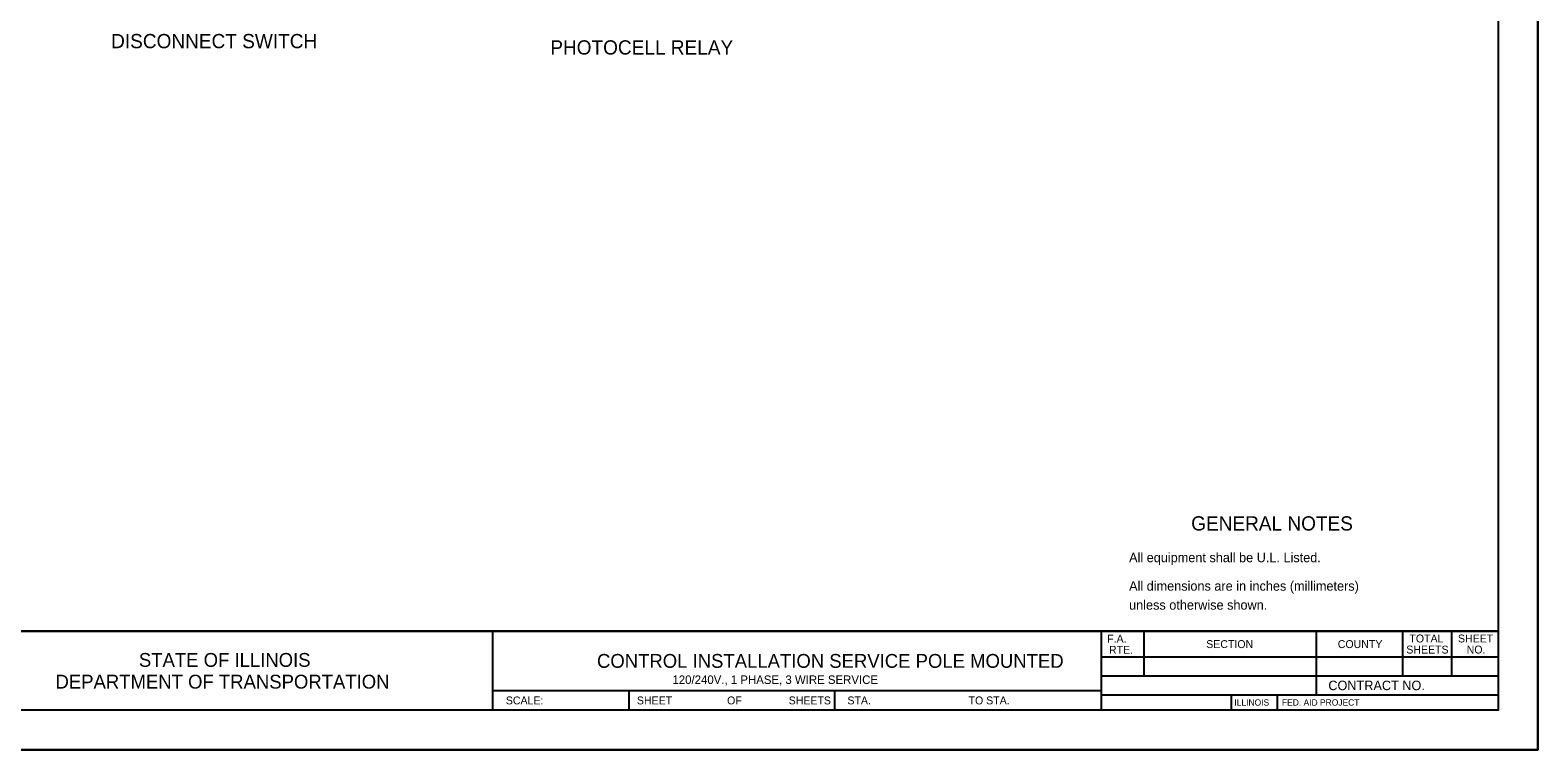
# Model space of a CAD drawing. Extents: x 2399983 to 2400663, y 420983 to 421423.
# Drawn here: x 2400281.8 to 2400663.3, y 420983.2 to 421165.3 of the extents above; entities that cross this region are included whole.
import ezdxf

# ---------------------------------------------------------------- set-up
doc = ezdxf.new("R2010")
doc.units = 0
for name, color, linetype in [('Level 48', 7, 'Continuous'), ('Sheets_50 Reference Boundary', 7, 'Continuous'), ('Sheets_General Details', 7, 'Continuous'), ('Sheets_Printer Plotting Border', 7, 'Continuous')]:
    doc.layers.add(name, color=color, linetype=linetype)

msp = doc.modelspace()

# ---------------------------------------------------------------- linework, layer by layer
at = {"layer": 'Level 48'}
msp.add_lwpolyline([(2399983.31, 421423.21), (2400663.31, 421423.21), (2400663.31, 420983.21), (2399983.31, 420983.21)], close=True, dxfattribs=at)
at = {"layer": 'Sheets_50 Reference Boundary'}
msp.add_lwpolyline([(2400023.31, 421413.21), (2400653.31, 421413.21), (2400653.31, 421013.21), (2400023.31, 421013.21)], close=True, dxfattribs=at)
at = {"layer": 'Sheets_General Details'}
for p, q in [((2400663.31, 420983.21), (2400663.31, 421423.21)), ((2400023.31, 421013.21), (2400653.31, 421013.21)), ((2400398.79, 421013.21), (2400398.79, 420993.21)), ((2400552.79, 421013.21), (2400552.79, 420993.21)), ((2400563.6, 421013.21), (2400563.6, 421001.91)), ((2400607.2, 421013.21), (2400607.2, 420997.11)), ((2400629.04, 421013.21), (2400629.04, 421001.91)), ((2400641.45, 421013.21), (2400641.45, 421001.91)), ((2400552.79, 421006.71), (2400653.31, 421006.71)), ((2400552.79, 421001.91), (2400653.31, 421001.91)), ((2400398.79, 420998.21), (2400552.79, 420998.21)), ((2400433.31, 420998.21), (2400433.31, 420993.21)), ((2400485.31, 420998.21), (2400485.31, 420993.21)), ((2400552.79, 420997.11), (2400653.31, 420997.11)), ((2400585.74, 420997.11), (2400585.74, 420993.21)), ((2400597.34, 420997.11), (2400597.34, 420993.21)), ((2400663.31, 420983.21), (2399983.31, 420983.21))]:
    msp.add_line(p, q, dxfattribs=at)
msp.add_lwpolyline([(2400023.31, 421413.21), (2400653.31, 421413.21), (2400653.31, 420993.21), (2400023.31, 420993.21)], close=True, dxfattribs=at)
at = {"layer": 'Sheets_Printer Plotting Border'}
msp.add_lwpolyline([(2399983.31, 420983.21), (2400663.31, 420983.21), (2400663.31, 421423.21), (2399983.31, 421423.21)], close=True, dxfattribs=at)

# ---------------------------------------------------------------- texts
at = {"layer": 'Sheets_General Details'}
for s, height, p in [('DISCONNECT SWITCH', 3.6, (2400302.31, 421160.71)), ('PHOTOCELL RELAY', 3.6, (2400413.43, 421159.11)), ('GENERAL NOTES', 3.6, (2400575.59, 421038.7)), ('All equipment shall be U.L. Listed.', 2.4, (2400559.88, 421030.67)), ('All dimensions are in inches (millimeters)', 2.4, (2400559.88, 421023.47)), ('unless otherwise shown.', 2.4, (2400559.88, 421018.67)), ('F.A.  ', 2, (2400554.34, 421010.31)), ('TOTAL', 2, (2400630.81, 421010.38)), ('SHEET', 2, (2400643.1, 421010.38)), ('STATE OF ILLINOIS', 3.5, (2400309.34, 421004.21)), ('CONTROL INSTALLATION SERVICE POLE MOUNTED', 3.5, (2400425.25, 421003.96)), ('RTE.', 2, (2400554.8, 421007.51)), ('SECTION', 2, (2400579.4, 421008.96)), ('COUNTY', 2, (2400612.69, 421008.96)), ('SHEETS', 2, (2400630.02, 421007.58)), ('NO.', 2, (2400645.3, 421007.58)), ('DEPARTMENT OF TRANSPORTATION', 3.5, (2400288.24, 420998.71)), ('120/240V., 1 PHASE, 3 WIRE SERVICE', 2.16, (2400444.34, 420999.88)), ('CONTRACT NO.      ', 2.4, (2400610.3, 420998.31)), ('SCALE:          ', 2, (2400402.18, 420994.71)), ('SHEET', 2, (2400435.35, 420994.71)), ('OF', 2, (2400458.17, 420994.71)), ('SHEETS', 2, (2400473.75, 420994.71)), ('STA.', 2, (2400488.61, 420994.71)), ('TO STA.', 2, (2400519.27, 420994.71)), ('ILLINOIS', 1.6, (2400586.52, 420994.4)), ('FED. AID PROJECT', 1.6, (2400598.56, 420994.4))]:
    msp.add_text(s, height=height, dxfattribs=at).set_placement(p)

doc.saveas('drawing.dxf')
